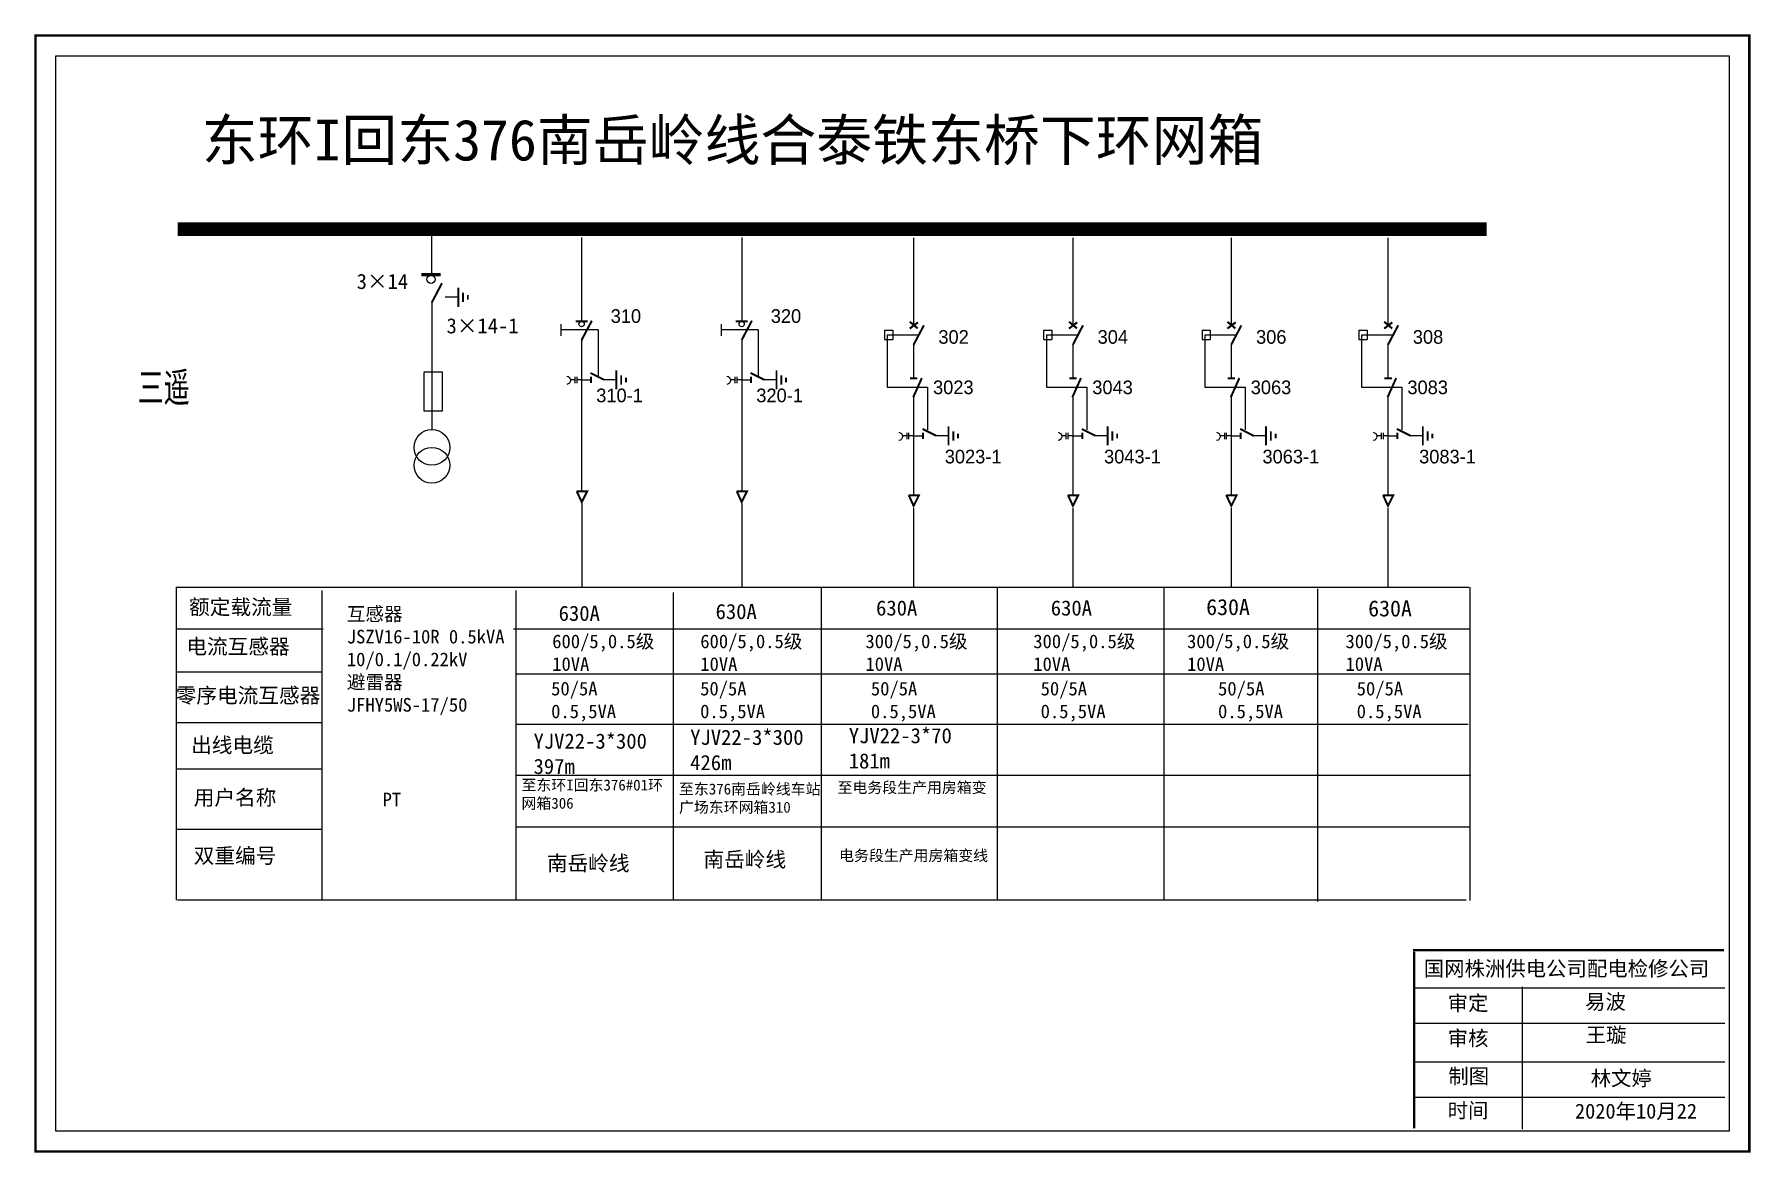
# Model space of a CAD drawing. Extents: x -16 to 389, y -208 to -23.
# Drawn here: x 123 to 248.7, y -106.2 to -24.3 of the extents above; entities that cross this region are included whole.
import ezdxf

# ---------------------------------------------------------------- set-up
doc = ezdxf.new("R2010")
doc.units = 0
doc.header["$LTSCALE"] = 0.774411
doc.linetypes.add('ACAD_ISO02W100', pattern=[15, 12, -3])
doc.linetypes.add('CENTER', pattern=[50.8, 31.75, -6.35, 6.35, -6.35])
doc.layers.get('0').update_dxf_attribs({"linetype": 'CONTINUOUS'})
doc.layers.add('2', color=7, linetype='CONTINUOUS')
doc.layers.add('3', color=7, linetype='CONTINUOUS')
doc.styles.add('hztxt_txtstyle_0.00_0_0', font='simkai.ttf')
doc.styles.add('hztxt_txtstyle_1.80_0_0', font='', dxfattribs={"height": 1.8, "bigfont": 'hztxt.shx'})
doc.styles.add('hztxt_txtstyle_2.70_0_0', font='simkai.ttf', dxfattribs={"height": 2.7})
doc.styles.add('字体', font='', dxfattribs={"height": 2.5})
doc.styles.add('宋体', font='')
doc.styles.get('hztxt_txtstyle_1.80_0_0').set_extended_font_data('hztxt')
doc.styles.get('字体').set_extended_font_data('SimSun')
doc.styles.get('宋体').set_extended_font_data('SimSun')

# ---------------------------------------------------------------- blocks, each defined once
blk = doc.blocks.new('JD')
for points in [[(-2, 0.2), (-2, -0.2), (2, 0.2), (2, -0.2)], [(1, -1.2), (1, -0.8), (-1, -1.2), (-1, -0.8)], [(-0.5, -1.8), (-0.5, -2.2), (0.5, -1.8), (0.5, -2.2)]]:
    blk.add_trace(points)

msp = doc.modelspace()

# ---------------------------------------------------------------- linework, layer by layer
at = {"color": 0}
for p, q in [((152.12, -38.61), (152.12, -41.9)), ((163.1, -39.22), (163.1, -45.33)), ((174.82, -39.22), (174.82, -45.33)), ((187.41, -39.25), (187.41, -45.67)), ((199.07, -39.25), (199.07, -45.67)), ((210.66, -39.25), (210.66, -45.67)), ((222.14, -39.25), (222.14, -45.67)), ((152.13, -43.94), (152.13, -53.26)), ((153.12, -43.57), (154.06, -43.57)), ((185.28, -46.01), (185.88, -46.01)), ((185.28, -46.01), (185.28, -46.68)), ((185.88, -46.01), (185.88, -46.68)), ((196.93, -46.01), (197.53, -46.01)), ((196.93, -46.01), (196.93, -46.68)), ((197.53, -46.01), (197.53, -46.68)), ((208.53, -46.01), (209.13, -46.01)), ((208.53, -46.01), (208.53, -46.68)), ((209.13, -46.01), (209.13, -46.68)), ((220.01, -46.01), (220.61, -46.01)), ((220.01, -46.01), (220.01, -46.68)), ((220.61, -46.01), (220.61, -46.68)), ((163.1, -46.69), (163.1, -57.79)), ((174.82, -46.69), (174.82, -57.79)), ((185.28, -46.68), (185.88, -46.68)), ((187.41, -47.03), (187.41, -49.5)), ((196.93, -46.68), (197.53, -46.68)), ((199.07, -47.03), (199.07, -49.5)), ((208.53, -46.68), (209.13, -46.68)), ((210.66, -47.03), (210.66, -49.5)), ((220.01, -46.68), (220.61, -46.68)), ((222.14, -47.03), (222.14, -49.5)), ((163.1, -49.64), (163.79, -49.64)), ((164.69, -49.62), (165.64, -49.62)), ((174.82, -49.64), (175.51, -49.64)), ((176.41, -49.62), (177.35, -49.62)), ((187.41, -50.74), (187.41, -58.05)), ((199.07, -50.74), (199.07, -58.05)), ((210.66, -50.74), (210.66, -58.05)), ((222.14, -50.74), (222.14, -58.05)), ((187.41, -53.74), (188.1, -53.74)), ((189, -53.72), (189.94, -53.72)), ((199.07, -53.74), (199.76, -53.74)), ((200.66, -53.72), (201.6, -53.72)), ((210.66, -53.74), (211.35, -53.74)), ((212.26, -53.72), (213.2, -53.72)), ((222.14, -53.74), (222.83, -53.74)), ((223.73, -53.72), (224.67, -53.72)), ((144.18, -67.89), (133.47, -67.89)), ((144.14, -71.04), (133.43, -71.04)), ((144.14, -74.76), (133.43, -74.76)), ((144.1, -78.15), (133.39, -78.15)), ((144.13, -82.56), (133.43, -82.56))]:
    msp.add_line(p, q, dxfattribs=at)
at = {"color": 0, "linetype": 'ACAD_ISO02W100'}
for p, q in [((187.71, -46.36), (185.47, -46.36)), ((185.47, -46.36), (185.47, -50.17)), ((199.37, -46.36), (197.13, -46.36)), ((197.13, -46.36), (197.13, -50.17)), ((210.96, -46.36), (208.72, -46.36)), ((208.72, -46.36), (208.72, -50.17)), ((222.44, -46.36), (220.2, -46.36)), ((220.2, -46.36), (220.2, -50.17)), ((185.47, -50.17), (188.42, -50.17)), ((188.42, -50.17), (188.42, -53.31)), ((197.13, -50.17), (200.08, -50.17)), ((200.08, -50.17), (200.08, -53.31)), ((208.72, -50.17), (211.68, -50.17)), ((211.68, -50.17), (211.68, -53.31)), ((220.2, -50.17), (223.15, -50.17)), ((223.15, -50.17), (223.15, -53.31))]:
    msp.add_line(p, q, dxfattribs=at)
at = {"color": 0, "linetype": 'CENTER'}
for p, q in [((163.11, -58.69), (163.11, -64.83)), ((174.82, -58.69), (174.82, -64.83)), ((187.41, -59.03), (187.41, -64.79)), ((199.07, -59.03), (199.07, -64.79)), ((210.67, -59.03), (210.67, -64.79)), ((222.14, -59.03), (222.14, -64.79))]:
    msp.add_line(p, q, dxfattribs=at)
at = {"color": 0, "linetype": 'Continuous'}
for p, q in [((133.41, -64.81), (228.07, -64.81)), ((133.45, -87.75), (133.45, -64.81)), ((144.08, -65.06), (144.08, -87.75)), ((158.29, -65.06), (158.29, -87.75)), ((169.8, -65.21), (169.8, -87.74)), ((180.63, -64.86), (180.63, -87.75)), ((193.53, -64.86), (193.53, -87.75)), ((205.73, -64.87), (205.73, -87.77)), ((216.99, -64.95), (216.99, -87.84)), ((228.13, -64.83), (228.13, -87.77)), ((158.11, -67.88), (228.1, -67.88)), ((158.29, -71.17), (228.13, -71.17)), ((158.29, -74.85), (228.01, -74.85)), ((158.29, -78.58), (228.2, -78.58)), ((158.29, -82.38), (228.1, -82.38)), ((227.86, -87.75), (133.52, -87.75)), ((224.06, -94.16), (246.81, -94.16)), ((231.96, -94.08), (231.96, -104.5)), ((224.06, -96.75), (246.81, -96.75)), ((224.06, -99.58), (246.81, -99.58)), ((224.06, -102.17), (246.81, -102.17))]:
    msp.add_line(p, q, dxfattribs=at)
at = {"color": 0, "linetype": 'Continuous', "const_width": 0.182}
msp.add_lwpolyline([(123.12, -24.43), (248.6, -24.43), (248.6, -106.14), (123.12, -106.14)], close=True, dxfattribs=at)
at = {"color": 0, "linetype": 'Continuous'}
msp.add_lwpolyline([(124.6, -25.91), (247.13, -25.91), (247.13, -104.66), (124.6, -104.66)], close=True, dxfattribs=at)
at = {"color": 0}
for points, const_width in [([(133.53, -38.61), (229.37, -38.61)], 0.998), ([(151.37, -41.95), (152.77, -41.95)], 0.238), ([(152.13, -43.98), (152.88, -42.56)], 0.15), ([(163.1, -46.73), (163.85, -45.31)], 0.15), ([(174.82, -46.73), (175.57, -45.31)], 0.15), ([(162.66, -45.35), (163.54, -45.35)], 0.15), ([(174.38, -45.35), (175.26, -45.35)], 0.15), ([(187.13, -45.39), (187.71, -45.88)], 0.15), ([(187.12, -45.89), (187.73, -45.43)], 0.15), ([(187.41, -47.07), (188.16, -45.65)], 0.15), ([(198.79, -45.39), (199.37, -45.88)], 0.15), ([(198.78, -45.89), (199.39, -45.43)], 0.15), ([(199.07, -47.07), (199.81, -45.65)], 0.15), ([(210.38, -45.89), (210.99, -45.43)], 0.15), ([(210.38, -45.39), (210.97, -45.88)], 0.15), ([(210.66, -47.07), (211.41, -45.65)], 0.15), ([(221.86, -45.89), (222.46, -45.43)], 0.15), ([(221.86, -45.39), (222.45, -45.88)], 0.15), ([(222.14, -47.07), (222.89, -45.65)], 0.15), ([(163.75, -49.14), (164.75, -49.64)], 0.15), ([(163.79, -49.41), (163.79, -49.87)], 0.15), ([(175.47, -49.14), (176.47, -49.64)], 0.15), ([(175.51, -49.41), (175.51, -49.87)], 0.15), ([(187.14, -49.54), (187.69, -49.54)], 0.15), ([(187.38, -50.92), (188.01, -49.51)], 0.15), ([(198.8, -49.54), (199.35, -49.54)], 0.15), ([(199.03, -50.92), (199.66, -49.51)], 0.15), ([(210.39, -49.54), (210.95, -49.54)], 0.15), ([(210.63, -50.92), (211.26, -49.51)], 0.15), ([(221.87, -49.54), (222.43, -49.54)], 0.15), ([(222.11, -50.92), (222.74, -49.51)], 0.15), ([(188.06, -53.24), (189.06, -53.74)], 0.15), ([(188.1, -53.51), (188.1, -53.97)], 0.15), ([(199.72, -53.24), (200.72, -53.74)], 0.15), ([(199.76, -53.51), (199.76, -53.97)], 0.15), ([(211.32, -53.24), (212.31, -53.74)], 0.15), ([(211.35, -53.51), (211.35, -53.97)], 0.15), ([(222.79, -53.24), (223.79, -53.74)], 0.15), ([(222.83, -53.51), (222.83, -53.97)], 0.15), ([(162.73, -57.81), (163.5, -57.81), (163.11, -58.59), (162.74, -57.8)], 0.15), ([(174.45, -57.81), (175.21, -57.81), (174.82, -58.59), (174.46, -57.8)], 0.15), ([(187.04, -58.09), (187.8, -58.09), (187.41, -58.87), (187.05, -58.08)], 0.15), ([(198.7, -58.09), (199.46, -58.09), (199.07, -58.87), (198.71, -58.08)], 0.15), ([(210.3, -58.09), (211.06, -58.09), (210.67, -58.87), (210.3, -58.08)], 0.15), ([(221.77, -58.09), (222.53, -58.09), (222.14, -58.87), (221.78, -58.08)], 0.15)]:
    msp.add_lwpolyline(points, dxfattribs=dict(at, const_width=const_width))
for points in [[(161.59, -45.57), (161.59, -46.41)], [(173.31, -45.57), (173.31, -46.41)], [(151.54, -49.1), (151.54, -51.9), (152.92, -51.9), (152.92, -49.07), (151.54, -49.07)], [(162.6, -49.63), (162.28, -49.63)], [(162.6, -49.42), (162.6, -49.88)], [(162.74, -49.42), (162.74, -49.88)], [(163.1, -49.63), (162.74, -49.63)], [(174.32, -49.63), (174, -49.63)], [(174.32, -49.42), (174.32, -49.88)], [(174.46, -49.42), (174.46, -49.88)], [(174.82, -49.63), (174.46, -49.63)], [(186.9, -53.73), (186.59, -53.73)], [(186.9, -53.52), (186.9, -53.98)], [(187.04, -53.52), (187.04, -53.98)], [(187.41, -53.73), (187.04, -53.73)], [(198.56, -53.73), (198.25, -53.73)], [(198.56, -53.52), (198.56, -53.98)], [(198.7, -53.52), (198.7, -53.98)], [(199.06, -53.73), (198.7, -53.73)], [(210.16, -53.73), (209.84, -53.73)], [(210.16, -53.52), (210.16, -53.98)], [(210.3, -53.52), (210.3, -53.98)], [(210.66, -53.73), (210.3, -53.73)], [(221.64, -53.73), (221.32, -53.73)], [(221.64, -53.52), (221.64, -53.98)], [(221.78, -53.52), (221.78, -53.98)], [(222.14, -53.73), (221.78, -53.73)]]:
    msp.add_lwpolyline(points, dxfattribs=at)
at = {"color": 0, "linetype": 'ACAD_ISO02W100'}
for points in [[(164.33, -49.4), (164.33, -45.99), (161.59, -45.99)], [(176.05, -49.4), (176.05, -45.99), (173.31, -45.99)]]:
    msp.add_lwpolyline(points, dxfattribs=at)
at = {"color": 0}
for points in [[(162.01, -49.37, -0.877934), (162.02, -49.98)], [(173.73, -49.37, -0.877934), (173.74, -49.98)], [(186.32, -53.48, -0.877934), (186.33, -54.09)], [(197.98, -53.48, -0.877934), (197.99, -54.09)], [(209.58, -53.48, -0.877934), (209.59, -54.09)], [(221.05, -53.48, -0.877934), (221.06, -54.09)]]:
    msp.add_lwpolyline(points, format="xyb", dxfattribs=at)
at = {"color": 0, "linetype": 'Continuous', "const_width": 0.182}
for points in [[(223.98, -91.4), (246.73, -91.4)], [(224.06, -91.51), (224.05, -104.45)]]:
    msp.add_lwpolyline(points, dxfattribs=at)
at = {"color": 0}
for centre, radius in [((152.07, -42.28), 0.305), ((163.1, -45.56), 0.192), ((174.82, -45.56), 0.192)]:
    msp.add_circle(centre, radius, dxfattribs=at)
at = {"layer": '2', "color": 0}
for centre in [(152.14, -54.59), (152.14, -55.9)]:
    msp.add_circle(centre, 1.31, dxfattribs=at)

# ---------------------------------------------------------------- block references
at = {"color": 0, "xscale": 0.3494655254594932, "yscale": 0.3494655254594932, "zscale": 0.3494655254595134, "rotation": 90}
for p in [(154.07, -43.6), (165.65, -49.65), (177.37, -49.65), (189.96, -53.75), (201.61, -53.75), (213.21, -53.75), (224.69, -53.75)]:
    msp.add_blockref('JD', p, dxfattribs=at)

# ---------------------------------------------------------------- texts
at = {"color": 0, "linetype": 'Continuous', "style": 'hztxt_txtstyle_2.70_0_0'}
for s, p in [('3×14', (146.63, -42.99)), ('3×14-1', (153.21, -46.24))]:
    msp.add_text(s, height=1.109, dxfattribs=at).set_placement(p)
at = {"color": 0, "style": 'hztxt_txtstyle_1.80_0_0'}
for s, p in [('310', (165.23, -45.47)), ('320', (176.95, -45.47)), ('302', (189.22, -47)), ('304', (200.88, -47)), ('306', (212.48, -47)), ('308', (223.96, -47)), ('310-1', (164.17, -51.28)), ('320-1', (175.89, -51.28)), ('3023', (188.83, -50.69)), ('3043', (200.49, -50.69)), ('3063', (212.09, -50.69)), ('3083', (223.56, -50.69)), ('3023-1', (189.69, -55.76)), ('3043-1', (201.35, -55.76)), ('3063-1', (212.95, -55.76)), ('3083-1', (224.42, -55.76))]:
    msp.add_text(s, height=0.998, dxfattribs=at).set_placement(p)
at = {"color": 0, "linetype": 'Continuous', "attachment_point": 1}
for s, insert, char_height, width, style in [('东环I回东376南岳岭线合泰铁东桥下环网箱', (135.29, -30.58), 3, 92.0025, '字体'), ('{\\fSimSun|b0|i0|c134|p2;额定载流量}', (134.36, -65.72), 1.1094, 17.8852, 'hztxt_txtstyle_2.70_0_0'), ('\\A1;{\\fSimSun|b0|i0|c134|p2;互感器\\PJSZV16-10R 0.5kVA\\P10/0.1/0.22kV\\P避雷器\\PJFHY5WS-17/50}', (145.91, -66.28), 0.9985, 18.4113, 'hztxt_txtstyle_2.70_0_0'), ('{\\fSimSun|b0|i0|c134|p2;630A}', (161.42, -66.18), 1.1094, 17.8852, 'hztxt_txtstyle_2.70_0_0'), ('{\\fSimSun|b0|i0|c134|p2;630A}', (172.91, -66.05), 1.1094, 17.8852, 'hztxt_txtstyle_2.70_0_0'), ('{\\fSimSun|b0|i0|c134|p2;630A}', (184.66, -65.79), 1.1094, 17.8852, 'hztxt_txtstyle_2.70_0_0'), ('{\\fSimSun|b0|i0|c134|p2;630A}', (197.45, -65.79), 1.1094, 17.8852, 'hztxt_txtstyle_2.70_0_0'), ('{\\fSimSun|b0|i0|c134|p2;630A}', (208.83, -65.69), 1.1757, 9.454, 'hztxt_txtstyle_0.00_0_0'), ('{\\fSimSun|b0|i0|c134|p2;630A}', (220.69, -65.79), 1.1757, 9.454, 'hztxt_txtstyle_0.00_0_0'), ('{\\fSimSun|b0|i0|c134|p2;电流互感器}', (134.16, -68.61), 1.1094, 17.8852, 'hztxt_txtstyle_2.70_0_0'), ('\\A1;{\\fSimSun|b0|i0|c134|p2;600/5,0.5级\\P10VA}', (160.95, -68.29), 0.9985, 18.4113, 'hztxt_txtstyle_2.70_0_0'), ('\\A1;{\\fSimSun|b0|i0|c134|p2;600/5,0.5级\\P10VA}', (171.79, -68.29), 0.9985, 18.4113, 'hztxt_txtstyle_2.70_0_0'), ('\\A1;{\\fSimSun|b0|i0|c134|p2;300/5,0.5级\\P10VA}', (183.88, -68.29), 0.9985, 18.4113, 'hztxt_txtstyle_2.70_0_0'), ('\\A1;{\\fSimSun|b0|i0|c134|p2;300/5,0.5级\\P10VA}', (196.17, -68.29), 0.9985, 18.4113, 'hztxt_txtstyle_2.70_0_0'), ('\\A1;{\\fSimSun|b0|i0|c134|p2;300/5,0.5级\\P10VA}', (207.43, -68.29), 0.9985, 18.4113, 'hztxt_txtstyle_2.70_0_0'), ('\\A1;{\\fSimSun|b0|i0|c134|p2;300/5,0.5级\\P10VA}', (219.03, -68.29), 0.9985, 18.4113, 'hztxt_txtstyle_2.70_0_0'), ('{\\fSimSun|b0|i0|c134|p2;零序电流互感器}', (133.38, -72.19), 1.1094, 17.8852, 'hztxt_txtstyle_2.70_0_0'), ('{\\fSimSun|b0|i0|c134|p2;50/5A\\P0.5,5VA}', (160.87, -71.75), 0.9985, 17.8852, 'hztxt_txtstyle_2.70_0_0'), ('{\\fSimSun|b0|i0|c134|p2;50/5A\\P0.5,5VA}', (171.78, -71.75), 0.9985, 17.8852, 'hztxt_txtstyle_2.70_0_0'), ('{\\fSimSun|b0|i0|c134|p2;50/5A\\P0.5,5VA}', (184.28, -71.75), 0.9985, 17.8852, 'hztxt_txtstyle_2.70_0_0'), ('{\\fSimSun|b0|i0|c134|p2;50/5A\\P0.5,5VA}', (196.71, -71.75), 0.9985, 17.8852, 'hztxt_txtstyle_2.70_0_0'), ('{\\fSimSun|b0|i0|c134|p2;50/5A\\P0.5,5VA}', (209.7, -71.75), 0.9985, 17.8852, 'hztxt_txtstyle_2.70_0_0'), ('{\\fSimSun|b0|i0|c134|p2;50/5A\\P0.5,5VA}', (219.85, -71.75), 0.9985, 17.8852, 'hztxt_txtstyle_2.70_0_0'), ('{\\fSimSun|b0|i0|c134|p2;YJV22-3*300\\P426m}', (171.05, -75.26), 1.1094, 17.8852, 'hztxt_txtstyle_2.70_0_0'), ('{\\fSimSun|b0|i0|c134|p2;YJV22-3*70\\P181m}', (182.66, -75.14), 1.1094, 17.8852, 'hztxt_txtstyle_2.70_0_0'), ('{\\fSimSun|b0|i0|c134|p2;出线电缆}', (134.51, -75.83), 1.1094, 17.8852, 'hztxt_txtstyle_2.70_0_0'), ('{\\fSimSun|b0|i0|c134|p2;YJV22-3*300\\P397m}', (159.58, -75.54), 1.1094, 17.8852, 'hztxt_txtstyle_2.70_0_0'), ('\\A1;{\\fSimSun|b0|i0|c134|p2;至东环I回东376#01环网箱306}', (158.7, -78.91), 0.8, 11.2806, 'hztxt_txtstyle_2.70_0_0'), ('\\A1;{\\fSimSun|b0|i0|c134|p2;至\\A0;东376南岳岭线车站广场东环网箱310}', (170.23, -79.2), 0.8, 11.2806, 'hztxt_txtstyle_2.70_0_0'), ('\\A1;{\\fSimSun|b0|i0|c134|p2;至\\A0;电务段生产用房箱变}', (181.84, -79.09), 0.8, 11.2806, 'hztxt_txtstyle_2.70_0_0'), ('{\\fSimSun|b0|i0|c134|p2;用户名称}', (134.7, -79.67), 1.1094, 17.8852, 'hztxt_txtstyle_2.70_0_0'), ('{\\fSimSun|b0|i0|c134|p2;PT}', (148.53, -79.87), 1.0024, 7.7986, 'hztxt_txtstyle_0.00_0_0'), ('{\\fSimSun|b0|i0|c134|p2;双重编号}', (134.7, -83.93), 1.1094, 17.8852, 'hztxt_txtstyle_2.70_0_0'), ('{\\fSimSun|b0|i0|c134|p2;南岳岭线}', (172.02, -84.2), 1.1094, 9.6036, 'hztxt_txtstyle_2.70_0_0'), ('{\\fSimSun|b0|i0|c134|p2;电务段生产用房箱变线}', (181.95, -84.07), 0.8, 11.2806, 'hztxt_txtstyle_2.70_0_0'), ('{\\fSimSun|b0|i0|c134|p2;南岳岭线}', (160.56, -84.48), 1.1094, 9.6036, 'hztxt_txtstyle_2.70_0_0'), ('国网株洲供电公司配电检修公司', (224.76, -92.2), 1.0944, 29.9201, '字体'), ('\\f\uffbfﾬￌﾣﾤ_GB2312|b0|i0|c134|p49;审定', (226.51, -94.73), 1.0944, 8.5588, '字体'), ('易波', (236.57, -94.63), 1.094, 8.5588, '字体'), ('\\f\uffbfﾬￌﾣﾤ_GB2312|b0|i0|c134|p49;审核', (226.51, -97.3), 1.0944, 8.5588, '字体'), ('王璇', (236.62, -97.06), 1.094, 8.5588, '字体'), ('\\f\uffbfﾬￌﾣﾤ_GB2312|b0|i0|c134|p49;制图', (226.56, -100.08), 1.0944, 8.5588, '字体'), ('林文婷', (236.98, -100.23), 1.094, 8.5588, '字体'), ('\\f\uffbfﾬￌﾣﾤ_GB2312|b0|i0|c134|p49;时间', (226.51, -102.59), 1.0944, 8.5588, '字体'), ('2020年10月22', (235.83, -102.64), 1.094, 16.0081, '字体')]:
    msp.add_mtext(s, dxfattribs=dict(at, insert=insert, char_height=char_height, width=width, style=style))
at = {"layer": '3', "color": 0, "style": '宋体', "width": 0.65}
msp.add_text('三遥', height=2.143, dxfattribs=at).set_placement((130.6, -51.26, -0.03))

doc.saveas('drawing.dxf')
